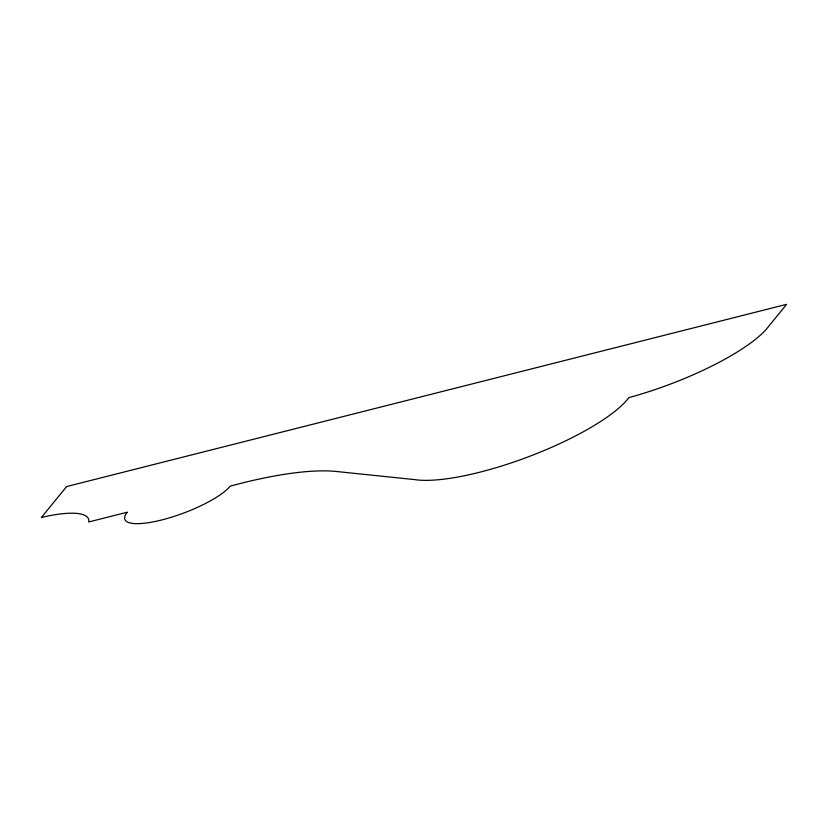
<?xml version="1.0" encoding="UTF-8"?>
<svg xmlns="http://www.w3.org/2000/svg" width="828" height="828" viewBox="0 0 828 828"><rect width="100%" height="100%" fill="white"/><g stroke="black" fill="none" stroke-linecap="round" stroke-linejoin="round"><path stroke-width="1.24" d="M66.633 486.553L41.4 517.479A78.701 20.1 -20.6 0 1 88.762 521.961L127.326 512.201A57.577 14.707 -20.6 0 0 161.833 519.932A57.577 14.707 -20.6 0 0 230.184 486.171A192.127 49.08 -20.6 0 1 338.787 471.743L414.797 479.619A124.79 31.878 -20.6 0 0 530.375 456.031A124.79 31.878 -20.6 0 0 628.897 397.606A122.554 31.309 -20.6 0 0 765.6 330.082L786.6 304.342L66.633 486.553"/></g></svg>
